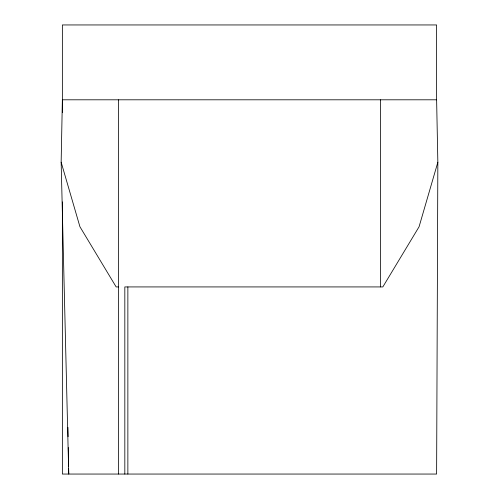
<?xml version="1.0" encoding="UTF-8"?>
<svg xmlns="http://www.w3.org/2000/svg" width="499" height="499" viewBox="0 0 499 499"><rect width="100%" height="100%" fill="white"/><g stroke="black" fill="none" stroke-linecap="round" stroke-linejoin="round"><path stroke-width="0.75" d="M62.369 112.275L62.369 24.95L436.619 24.95L436.619 99.8L437.848 162.225L436.619 474.05L62.369 474.05L62.369 201.939M68.65 468.605L68.743 474.05L61.152 162.194L62.369 99.8L436.619 99.8M437.848 162.225L419.066 226.777L382.833 286.925L124.825 286.925L124.825 474.05M118.506 286.925L116.155 286.925L79.934 226.752L61.152 162.194M62.369 99.8L62.581 112.25M67.951 427.369L68.107 436.7M68.294 447.597L68.612 466.272M380.481 99.8L380.481 286.925M127.863 286.925L127.863 474.05M118.506 99.8L118.506 474.05"/></g></svg>
